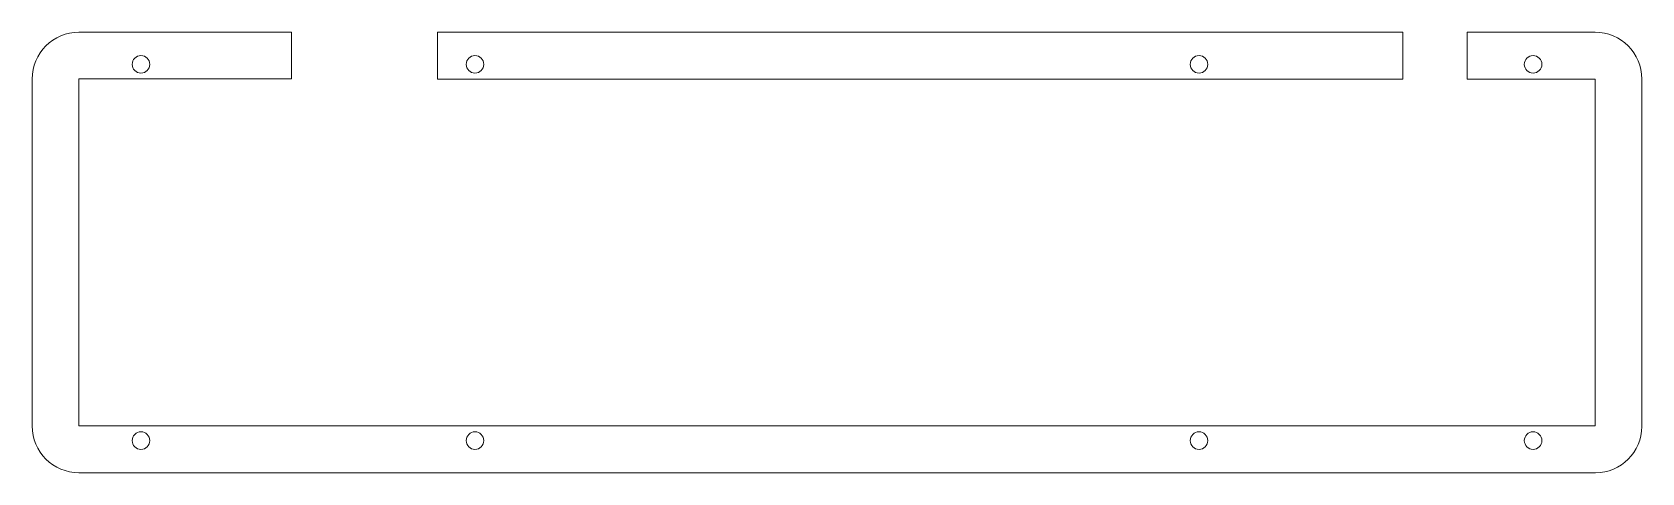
# Model space of a CAD drawing. Header units: millimetres. Extents: x 11281 to 11557, y 11264 to 11340.
import ezdxf

# ---------------------------------------------------------------- set-up
doc = ezdxf.new("R2010")
doc.units = ezdxf.units.MM
doc.layers.add('A-DETL', color=90, linetype='Continuous', lineweight=18)

msp = doc.modelspace()

# ---------------------------------------------------------------- linework, layer by layer
at = {"layer": 'A-DETL'}
for p, q in [((11325.75, 11339.59), (11289.4, 11339.59)), ((11325.75, 11331.6), (11325.75, 11339.59)), ((11515.86, 11339.59), (11350.75, 11339.59)), ((11350.75, 11339.59), (11350.75, 11331.59)), ((11515.86, 11331.59), (11515.86, 11339.59)), ((11548.76, 11339.59), (11526.91, 11339.59)), ((11526.91, 11339.59), (11526.91, 11331.59)), ((11281.4, 11331.59), (11281.4, 11272.29)), ((11289.4, 11331.6), (11325.75, 11331.6)), ((11289.4, 11272.29), (11289.4, 11331.6)), ((11350.75, 11331.59), (11515.86, 11331.59)), ((11526.91, 11331.59), (11548.76, 11331.59)), ((11548.76, 11331.59), (11548.76, 11272.29)), ((11556.76, 11272.2), (11556.76, 11331.59)), ((11548.76, 11272.29), (11289.4, 11272.29)), ((11289.4, 11264.29), (11548.85, 11264.29))]:
    msp.add_line(p, q, dxfattribs=at)
for centre, radius, start, end in [((11289.4, 11331.59), 8, 90, 180), ((11548.76, 11331.59), 8, 0, 90), ((11300, 11334.09), 1.5, 0, 180), ((11300, 11334.09), 1.5, 180, 0), ((11357.15, 11334.09), 1.5, 0, 180), ((11357.15, 11334.09), 1.5, 180, 0), ((11481.01, 11334.09), 1.5, 0, 180), ((11481.01, 11334.09), 1.5, 180, 0), ((11538.16, 11334.09), 1.5, 0, 180), ((11538.16, 11334.09), 1.5, 180, 0), ((11289.4, 11272.29), 8, 180, 270), ((11300, 11269.79), 1.5, 0, 180), ((11357.15, 11269.79), 1.5, 0, 180), ((11481.01, 11269.79), 1.5, 0, 180), ((11538.16, 11269.79), 1.5, 0, 180), ((11548.85, 11272.2), 7.91, 270, 0), ((11300, 11269.79), 1.5, 180, 0), ((11357.15, 11269.79), 1.5, 180, 0), ((11481.01, 11269.79), 1.5, 180, 0), ((11538.16, 11269.79), 1.5, 180, 0)]:
    msp.add_arc(centre, radius, start, end, dxfattribs=at)

doc.saveas('drawing.dxf')
